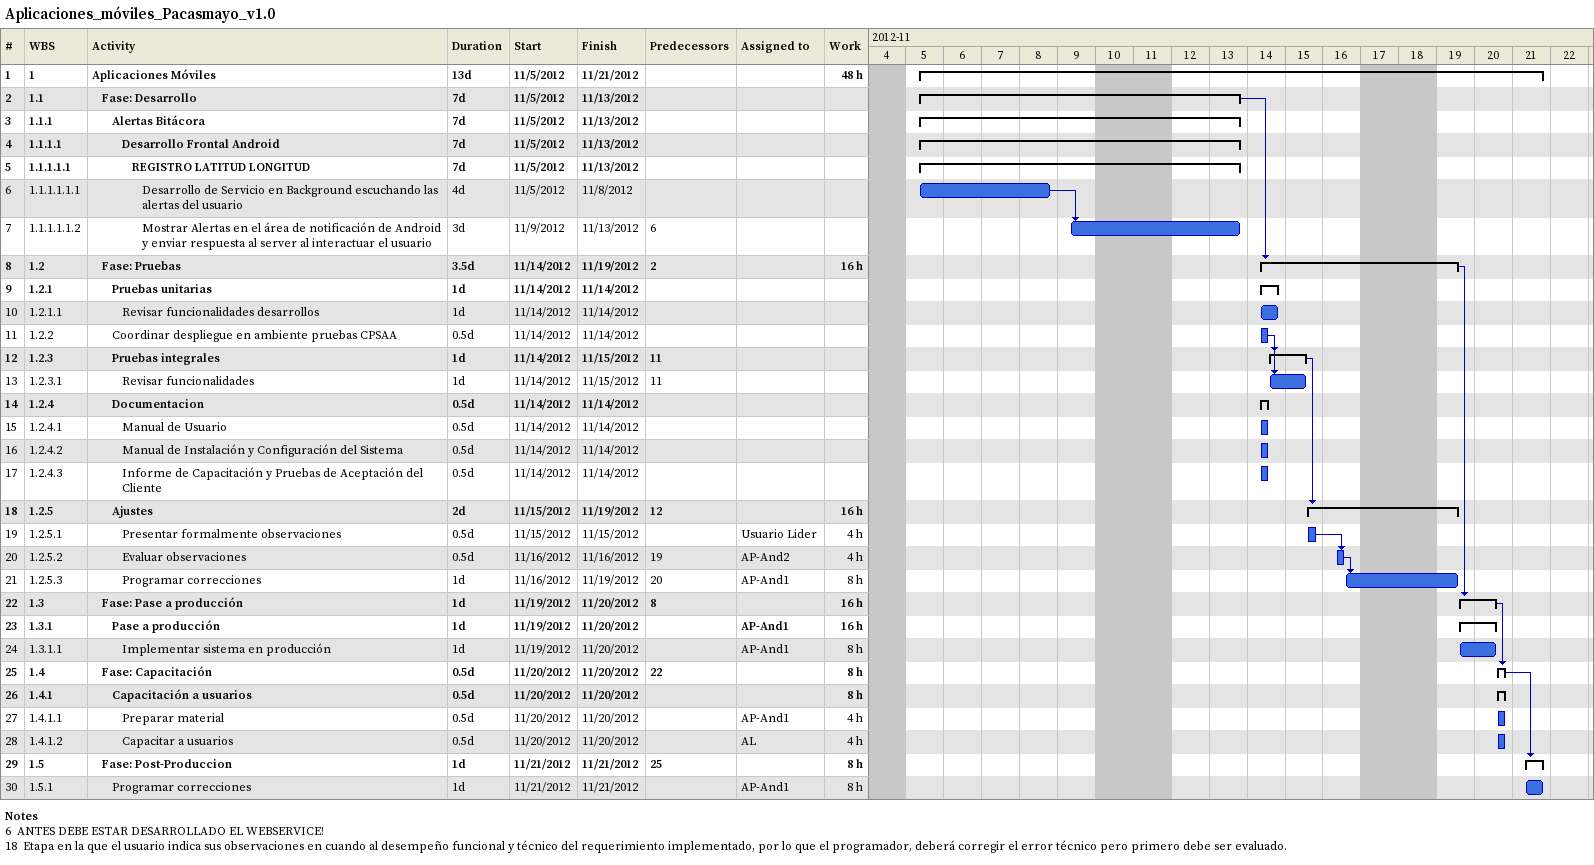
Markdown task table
Aplicaciones_móviles_Pacasmayo_v1.0

| ID | WBS | Task | Duration | Start | Finish | Predecessors | Resources | Work (h) |
|---|---|---|---|---|---|---|---|---|
| 1 | 1 | **Aplicaciones Móviles** | 13d | 2012-11-05 | 2012-11-21 |  |  | 48 |
| 2 | 1.1 | **Fase: Desarrollo** | 7d | 2012-11-05 | 2012-11-13 |  |  |  |
| 3 | 1.1.1 | **Alertas Bitácora** | 7d | 2012-11-05 | 2012-11-13 |  |  |  |
| 4 | 1.1.1.1 | **Desarrollo Frontal Android** | 7d | 2012-11-05 | 2012-11-13 |  |  |  |
| 5 | 1.1.1.1.1 | **REGISTRO LATITUD LONGITUD** | 7d | 2012-11-05 | 2012-11-13 |  |  |  |
| 6 | 1.1.1.1.1.1 | Desarrollo de Servicio en Background escuchando las alertas del usuario | 4d | 2012-11-05 | 2012-11-08 |  |  |  |
| 7 | 1.1.1.1.1.2 | Mostrar Alertas en el área de notificación de Android y enviar respuesta al server al interactuar el usuario | 3d | 2012-11-09 | 2012-11-13 | 6 |  |  |
| 8 | 1.2 | **Fase: Pruebas** | 3.5d | 2012-11-14 | 2012-11-19 | 2 |  | 16 |
| 9 | 1.2.1 | **Pruebas unitarias** | 1d | 2012-11-14 | 2012-11-14 |  |  |  |
| 10 | 1.2.1.1 | Revisar funcionalidades desarrollos | 1d | 2012-11-14 | 2012-11-14 |  |  |  |
| 11 | 1.2.2 | Coordinar despliegue en ambiente pruebas CPSAA | 0.5d | 2012-11-14 | 2012-11-14 |  |  |  |
| 12 | 1.2.3 | **Pruebas integrales** | 1d | 2012-11-14 | 2012-11-15 | 11 |  |  |
| 13 | 1.2.3.1 | Revisar funcionalidades | 1d | 2012-11-14 | 2012-11-15 | 11 |  |  |
| 14 | 1.2.4 | **Documentacion** | 0.5d | 2012-11-14 | 2012-11-14 |  |  |  |
| 15 | 1.2.4.1 | Manual de Usuario | 0.5d | 2012-11-14 | 2012-11-14 |  |  |  |
| 16 | 1.2.4.2 | Manual de Instalación y Configuración del Sistema | 0.5d | 2012-11-14 | 2012-11-14 |  |  |  |
| 17 | 1.2.4.3 | Informe de Capacitación y Pruebas de Aceptación del Cliente | 0.5d | 2012-11-14 | 2012-11-14 |  |  |  |
| 18 | 1.2.5 | **Ajustes** | 2d | 2012-11-15 | 2012-11-19 | 12 |  | 16 |
| 19 | 1.2.5.1 | Presentar formalmente observaciones | 0.5d | 2012-11-15 | 2012-11-15 |  | Usuario Lider | 4 |
| 20 | 1.2.5.2 | Evaluar observaciones | 0.5d | 2012-11-16 | 2012-11-16 | 19 | AP-And2 | 4 |
| 21 | 1.2.5.3 | Programar correcciones | 1d | 2012-11-16 | 2012-11-19 | 20 | AP-And1 | 8 |
| 22 | 1.3 | **Fase: Pase a producción** | 1d | 2012-11-19 | 2012-11-20 | 8 |  | 16 |
| 23 | 1.3.1 | **Pase a producción** | 1d | 2012-11-19 | 2012-11-20 |  | AP-And1 | 16 |
| 24 | 1.3.1.1 | Implementar sistema en producción | 1d | 2012-11-19 | 2012-11-20 |  | AP-And1 | 8 |
| 25 | 1.4 | **Fase: Capacitación** | 0.5d | 2012-11-20 | 2012-11-20 | 22 |  | 8 |
| 26 | 1.4.1 | **Capacitación a usuarios** | 0.5d | 2012-11-20 | 2012-11-20 |  |  | 8 |
| 27 | 1.4.1.1 | Preparar material | 0.5d | 2012-11-20 | 2012-11-20 |  | AP-And1 | 4 |
| 28 | 1.4.1.2 | Capacitar a usuarios | 0.5d | 2012-11-20 | 2012-11-20 |  | AL | 4 |
| 29 | 1.5 | **Fase: Post-Produccion** | 1d | 2012-11-21 | 2012-11-21 | 25 |  | 8 |
| 30 | 1.5.1 | Programar correcciones | 1d | 2012-11-21 | 2012-11-21 |  | AP-And1 | 8 |

Notes
- 6: ANTES DEBE ESTAR DESARROLLADO EL WEBSERVICE!
- 18: Etapa en la que el usuario indica sus observaciones en cuando al desempeño funcional y técnico del requerimiento implementado, por lo que el programador, deberá corregir el error técnico pero primero debe ser evaluado.
